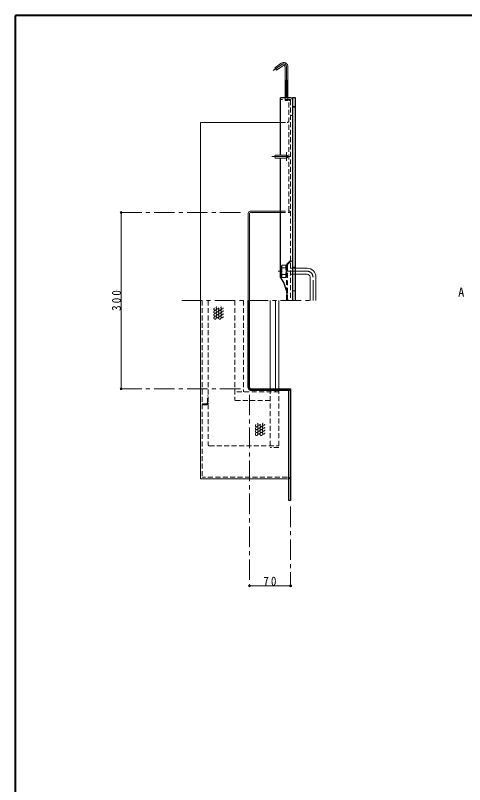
# Model space of a CAD drawing. Units: millimetres at full size, sheet at 1:7. Extents: x -1487 to 1348, y -983 to 984.
# Drawn here: x -1487 to -724, y -324 to 984 of the extents above; entities that cross this region are included whole.
import ezdxf
from ezdxf.enums import TextEntityAlignment as Align

# ---------------------------------------------------------------- set-up
doc = ezdxf.new("R2010")
doc.units = ezdxf.units.MM
doc.header["$LTSCALE"] = 7
doc.header["$PDMODE"] = 32
doc.header["$PDSIZE"] = 3.5
doc.linetypes.add('CHAIN1', pattern=[8, 5, -1, 1, -1])
doc.linetypes.add('DASHED1', pattern=[1.8, 1.2, -0.6])
doc.layers.add('0-A', color=4, linetype='Continuous', lineweight=9)
doc.styles.add('ＭＳ ゴシック', font='')
doc.styles.get('ＭＳ ゴシック').set_extended_font_data('MS Gothic')

msp = doc.modelspace()

# ---------------------------------------------------------------- linework, layer by layer
at = {"layer": '0-A', "color": 1, "lineweight": 40}
for p in [(-1487.357, -983.487), (1347.643, 983.513)]:
    msp.add_line(p, (-1487.357, 983.513), dxfattribs=at)
at = {"layer": '0-A', "linetype": 'CHAIN1'}
for p, q in [((-1034.725, 900.004), (-1049.451, 889.693)), ((-1026.857, 895.908), (-1026.857, 838.513)), ((-1026.857, 736.013), (-1026.857, 751.013)), ((-1019.357, 743.513), (-1051.789, 743.513)), ((-1307.857, 648.513), (-1099.857, 648.513)), ((-991.857, 548.513), (-1045.357, 548.513)), ((-981.857, 498.513), (-981.857, 538.513)), ((-1204.857, 498.513), (-984.857, 498.513)), ((-1307.857, 348.513), (-1099.857, 348.513)), ((-1089.857, 338.513), (-1089.857, 13.513)), ((-1019.857, 148.513), (-1019.857, 13.513))]:
    msp.add_line(p, q, dxfattribs=at)
at = {"layer": '0-A'}
for p, q in [((-1036.159, 902.052), (-1046.789, 894.609)), ((-1043.921, 890.513), (-1046.789, 894.609)), ((-1033.291, 897.956), (-1043.921, 890.513)), ((-1029.357, 895.908), (-1029.357, 843.513)), ((-1024.357, 895.908), (-1024.357, 843.513)), ((-1024.357, 873.412), (-1029.357, 873.412)), ((-1029.357, 872.542), (-1024.357, 872.95)), ((-1029.357, 871.538), (-1024.357, 871.947)), ((-1029.357, 870.535), (-1024.357, 870.943)), ((-1029.357, 869.532), (-1024.357, 869.94)), ((-1029.357, 868.528), (-1024.357, 868.937)), ((-1029.357, 867.525), (-1024.357, 867.933)), ((-1029.357, 866.522), (-1024.357, 866.93)), ((-1029.357, 865.518), (-1024.357, 865.927)), ((-1029.357, 864.515), (-1024.357, 864.923)), ((-1029.357, 863.512), (-1024.357, 863.92)), ((-1029.357, 862.508), (-1024.357, 862.917)), ((-1029.357, 861.505), (-1024.357, 861.913)), ((-1029.357, 860.502), (-1024.357, 860.91)), ((-1029.357, 859.498), (-1024.357, 859.907)), ((-1029.357, 858.495), (-1024.357, 858.903)), ((-1029.357, 857.492), (-1024.357, 857.9)), ((-1029.357, 856.488), (-1024.357, 856.897)), ((-1029.357, 855.485), (-1024.357, 855.893)), ((-1029.357, 854.482), (-1024.357, 854.89)), ((-1029.357, 853.478), (-1024.357, 853.887)), ((-1029.357, 852.475), (-1024.357, 852.883)), ((-1029.357, 851.472), (-1024.357, 851.88)), ((-1029.357, 850.468), (-1024.357, 850.877)), ((-1029.357, 849.465), (-1024.357, 849.873)), ((-1029.357, 848.462), (-1024.357, 848.87)), ((-1029.357, 847.458), (-1024.357, 847.867)), ((-1029.357, 846.455), (-1024.357, 846.863)), ((-1029.357, 845.452), (-1024.357, 845.86)), ((-1029.357, 844.448), (-1024.357, 844.857)), ((-1028.524, 843.513), (-1024.357, 843.853)), ((-1172.857, 498.513), (-1172.857, 801.513)), ((-1036.857, 801.513), (-1172.857, 801.513)), ((-1307.857, 648.513), (-1307.857, 348.513)), ((-1054.857, 498.513), (-1054.857, 348.513)), ((-1089.857, 13.513), (-1019.857, 13.513))]:
    msp.add_line(p, q, dxfattribs=at)
at = {"layer": '0-A', "color": 5, "lineweight": 25}
for p, q in [((-1019.857, 843.513), (-1036.857, 843.513)), ((-1036.857, 746.013), (-1036.857, 843.513)), ((-1011.857, 843.513), (-1016.857, 843.513)), ((-1016.857, 843.513), (-1016.857, 498.513)), ((-1011.857, 498.513), (-1011.857, 843.513)), ((-1036.857, 538.513), (-1036.857, 741.013)), ((-1091.857, 350.513), (-1091.857, 498.513)), ((-1089.857, 350.513), (-1089.857, 498.513)), ((-1087.857, 348.513), (-1019.857, 348.513)), ((-1087.857, 346.513), (-1019.857, 346.513)), ((-1022.857, 158.513), (-1022.857, 346.513)), ((-1019.857, 348.513), (-1019.857, 158.513)), ((-1019.857, 158.513), (-1022.857, 158.513))]:
    msp.add_line(p, q, dxfattribs=at)
at = {"layer": '0-A', "color": 7, "linetype": 'DASHED1', "lineweight": 18}
for p, q in [((-1020.857, 840.513), (-1036.857, 840.513)), ((-1019.857, 839.513), (-1019.857, 498.513)), ((-1011.857, 828.513), (-1016.857, 828.513)), ((-1016.857, 813.513), (-1019.857, 813.513))]:
    msp.add_line(p, q, dxfattribs=at)
at = {"layer": '0-A', "linetype": 'DASHED1'}
for p, q in [((-1029.357, 843.513), (-1029.357, 838.513)), ((-1024.357, 838.513), (-1029.357, 838.513)), ((-1024.357, 843.513), (-1024.357, 838.513)), ((-1019.857, 838.513), (-1022.857, 838.513)), ((-1022.857, 650.513), (-1022.857, 838.513)), ((-1012.357, 827.513), (-1016.857, 827.513)), ((-1012.357, 827.513), (-1012.357, 498.513)), ((-1036.857, 801.513), (-1025.857, 801.513)), ((-1036.857, 650.513), (-1019.857, 650.513)), ((-1036.857, 648.513), (-1019.857, 648.513)), ((-1025.979, 560.892), (-1016.857, 570.013)), ((-1024.479, 560.27), (-1016.857, 567.892)), ((-1034.857, 559.013), (-1035.357, 557.513)), ((-1035.357, 557.513), (-1035.357, 539.513)), ((-1035.357, 557.513), (-1034.857, 554.013)), ((-1027.857, 559.013), (-1034.857, 559.013)), ((-1034.857, 559.013), (-1034.857, 538.013)), ((-1027.857, 554.013), (-1034.857, 554.013)), ((-1027.857, 559.013), (-1027.857, 538.013)), ((-1027.357, 557.513), (-1027.357, 539.513)), ((-1011.857, 553.513), (-1027.357, 553.513)), ((-1026.857, 558.77), (-1026.857, 498.513)), ((-1025.357, 554.513), (-1026.857, 554.513)), ((-1025.357, 558.149), (-1025.357, 498.513)), ((-1012.357, 555.513), (-1016.857, 555.513)), ((-1034.857, 538.013), (-1035.357, 539.513)), ((-1027.857, 543.013), (-1034.857, 543.013)), ((-1027.857, 538.013), (-1034.857, 538.013)), ((-1027.357, 548.513), (-1027.857, 543.013)), ((-1027.857, 543.013), (-1027.357, 539.513)), ((-1027.357, 539.513), (-1027.857, 538.013)), ((-1011.857, 543.513), (-1027.357, 543.513)), ((-1025.357, 542.513), (-1026.857, 542.513)), ((-1012.357, 515.096), (-1016.857, 515.096)), ((-1169.857, 498.513), (-1169.857, 195.513)), ((-1159.857, 498.513), (-1159.857, 253.513)), ((-1114.857, 498.513), (-1114.857, 328.513)), ((-1099.857, 498.513), (-1099.857, 343.513)), ((-1039.857, 343.513), (-1114.857, 343.513)), ((-1054.857, 348.513), (-1054.857, 248.513)), ((-1045.857, 348.513), (-1045.857, 343.513)), ((-1039.857, 348.513), (-1039.857, 248.513)), ((-1159.857, 336.513), (-1161.357, 336.513)), ((-1161.357, 324.513), (-1161.357, 336.513)), ((-1054.857, 328.513), (-1114.857, 328.513)), ((-1162.857, 323.013), (-1169.857, 323.013)), ((-1162.857, 321.513), (-1169.857, 321.513)), ((-1157.857, 251.513), (-1039.857, 251.513)), ((-1039.857, 248.513), (-1054.857, 248.513)), ((-1025.857, 198.513), (-1169.857, 198.513))]:
    msp.add_line(p, q, dxfattribs=at)
at = {"layer": '0-A', "color": 7, "lineweight": 18}
for p, q in [((-1026.857, 746.013), (-1045.355, 746.013)), ((-1026.857, 741.013), (-1045.355, 741.013)), ((-1091.857, 498.513), (-1091.857, 646.513)), ((-1089.857, 498.513), (-1089.857, 646.513)), ((-1087.857, 650.513), (-1036.857, 650.513)), ((-1087.857, 648.513), (-1036.857, 648.513)), ((-1011.857, 553.513), (-991.857, 553.513)), ((-1011.857, 543.513), (-991.857, 543.513)), ((-986.857, 498.513), (-986.857, 538.513)), ((-976.857, 498.513), (-976.857, 538.513)), ((-1172.857, 195.513), (-1172.857, 498.513)), ((-1045.857, 498.513), (-1045.857, 348.513)), ((-1039.857, 498.513), (-1039.857, 348.513)), ((-1172.857, 195.513), (-1025.857, 195.513))]:
    msp.add_line(p, q, dxfattribs=at)
at = {"layer": '0-A', "linetype": 'DASHED1'}
for points in [[(-1034.857, 554.013), (-1035.357, 548.513), (-1034.857, 543.013), (-1035.357, 539.513)], [(-1027.857, 559.013), (-1027.357, 557.513), (-1027.857, 554.013), (-1027.357, 548.513)]]:
    msp.add_lwpolyline(points, dxfattribs=at)
for centre in [(-1148.246, 483.974), (-1144.246, 486.474), (-1140.246, 483.974), (-1136.246, 486.474), (-1148.246, 478.974), (-1148.246, 473.974), (-1148.246, 468.974), (-1144.246, 481.474), (-1144.246, 476.474), (-1144.246, 471.474), (-1140.246, 478.974), (-1140.246, 473.974), (-1140.246, 468.974), (-1136.246, 481.474), (-1136.246, 476.474), (-1136.246, 471.474), (-1077.804, 286.064), (-1073.804, 288.564), (-1069.804, 286.064), (-1065.804, 288.564), (-1077.804, 281.064), (-1077.804, 276.064), (-1073.804, 283.564), (-1073.804, 278.564), (-1073.804, 273.564), (-1069.804, 281.064), (-1069.804, 276.064), (-1065.804, 283.564), (-1065.804, 278.564), (-1065.804, 273.564), (-1077.804, 271.064), (-1069.804, 271.064)]:
    msp.add_circle(centre, 2, dxfattribs=at)
at = {"layer": '0-A'}
for radius in [7.5, 2.5]:
    msp.add_arc((-1031.857, 895.908), radius, 0, 125, dxfattribs=at)
at = {"layer": '0-A', "linetype": 'CHAIN1'}
for centre, radius, end in [((-1031.857, 895.908), 5, 125), ((-991.857, 538.513), 10, 90)]:
    msp.add_arc(centre, radius, 0, end, dxfattribs=at)
at = {"layer": '0-A', "color": 7, "linetype": 'DASHED1', "lineweight": 18}
msp.add_arc((-1020.857, 839.513), 1, 0, 90, dxfattribs=at)
at = {"layer": '0-A', "color": 5, "lineweight": 25}
for centre, radius, start, end in [((-1019.857, 840.513), 3, 0, 90), ((-1097.524, 498.513), 72.667, 0, 33.39849), ((-1087.857, 350.513), 4, 180, 270), ((-1087.857, 350.513), 2, 180, 270)]:
    msp.add_arc(centre, radius, start, end, dxfattribs=at)
at = {"layer": '0-A', "linetype": 'DASHED1'}
for centre, radius, start, end in [((-1025.857, 804.513), 3, 270, 0), ((-1023.857, 558.77), 3, 135, 180), ((-1022.357, 558.149), 3, 135, 180), ((-1162.857, 324.513), 1.5, 270, 0), ((-1162.857, 324.513), 3, 270, 0), ((-1157.857, 253.513), 2, 180, 270), ((-1025.857, 192.513), 6, 0, 90)]:
    msp.add_arc(centre, radius, start, end, dxfattribs=at)
at = {"layer": '0-A', "color": 7, "lineweight": 18}
for centre, radius, start, end in [((-1026.857, 743.513), 2.5, 270, 90), ((-1087.857, 646.513), 4, 90, 180), ((-1087.857, 646.513), 2, 90, 180), ((-991.857, 538.513), 15, 0, 90), ((-991.857, 538.513), 5, 0, 90), ((-1025.857, 192.513), 3, 0, 90)]:
    msp.add_arc(centre, radius, start, end, dxfattribs=at)
msp.add_ellipse((-1045.345, 743.513), major_axis=(0, -2.5), ratio=0.57, start_param=3.14159265, end_param=6.28318531, dxfattribs=at)
at = {"layer": '0-A'}
for p in [(-1307.857, 648.513), (-1307.857, 348.513), (-1089.857, 13.513), (-1019.857, 13.513)]:
    msp.add_point(p, dxfattribs=at)

# ---------------------------------------------------------------- texts
at = {"layer": '0-A', "color": 7, "style": 'ＭＳ ゴシック'}
msp.add_text('A', height=15.4, dxfattribs=at).set_placement((-735.357, 500.513), align=Align.BOTTOM_LEFT)
at = {"layer": '0-A', "color": 7, "insert": (-1307.857, 481.013), "char_height": 15.4, "attachment_point": 7, "rotation": 90, "style": 'ＭＳ ゴシック'}
msp.add_mtext('\\T1.37;\\W0.9;300', dxfattribs=at)
at = {"layer": '0-A', "color": 7, "insert": (-1066.232, 13.513), "char_height": 15.4, "attachment_point": 7, "style": 'ＭＳ ゴシック'}
msp.add_mtext('\\T1.36;\\W0.9;70', dxfattribs=at)

doc.saveas('drawing.dxf')
